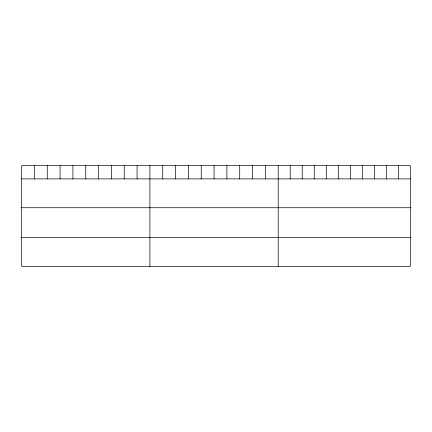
<?xml version="1.0" encoding="UTF-8"?>
<svg xmlns="http://www.w3.org/2000/svg" width="432" height="432" viewBox="0 0 432 432"><rect width="100%" height="100%" fill="white"/><g stroke="black" fill="none" stroke-linecap="round" stroke-linejoin="round"><path stroke-width="0.65" d="M410.4 178.886L410.4 266.323L21.6 266.323L21.6 165.677L410.4 165.677L410.4 178.886L21.6 178.886M21.6 207.738L410.4 207.738M21.6 237.47L410.4 237.47M398.385 165.677L398.385 178.886M386.365 165.677L386.365 178.886M374.35 165.677L374.35 178.886M362.329 165.677L362.329 178.886M350.314 165.677L350.314 178.886M338.294 165.677L338.294 178.886M326.279 165.677L326.279 178.886M314.258 165.677L314.258 178.886M302.243 165.677L302.243 178.886M290.223 165.677L290.223 178.886M278.208 165.677L278.208 266.323M265.378 165.677L265.378 178.886M252.547 165.677L252.547 178.886M239.717 165.677L239.717 178.886M226.886 165.677L226.886 178.886M214.056 165.677L214.056 178.886M201.226 165.677L201.226 178.886M188.395 165.677L188.395 178.886M175.565 165.677L175.565 178.886M162.734 165.677L162.734 178.886M149.904 165.677L149.904 266.323M137.074 165.677L137.074 178.886M124.243 165.677L124.243 178.886M111.413 165.677L111.413 178.886M98.582 165.677L98.582 178.886M85.752 165.677L85.752 178.886M72.922 165.677L72.922 178.886M60.091 165.677L60.091 178.886M47.261 165.677L47.261 178.886M34.43 165.677L34.43 178.886"/></g></svg>
